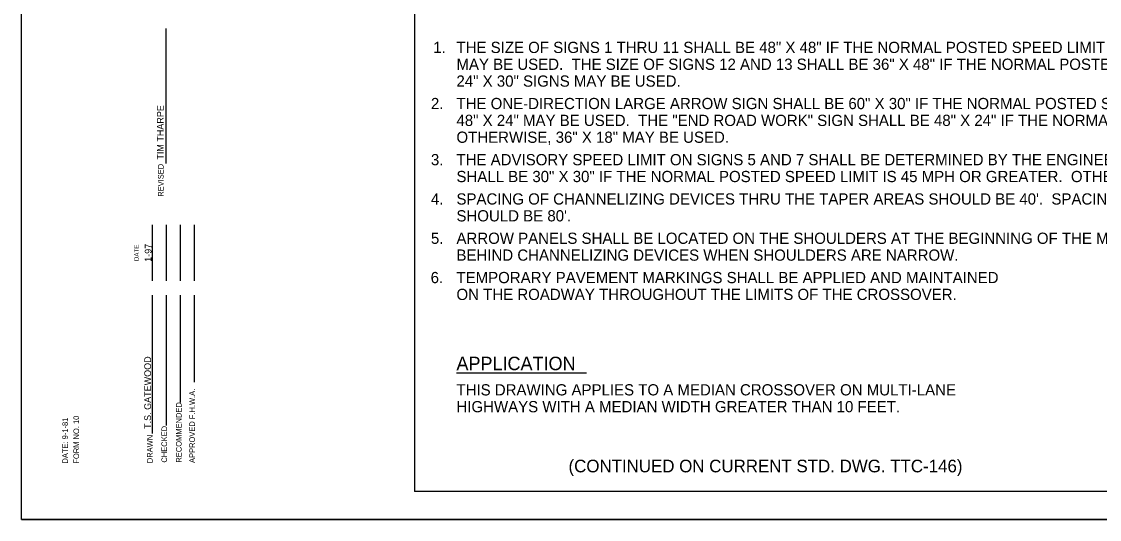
# Model space of a CAD drawing. Extents: x 1000 to 1053.4, y 1000 to 1022.
# Drawn here: x 1000 to 1019.21, y 1000 to 1008.87 of the extents above; entities that cross this region are included whole.
import ezdxf

# ---------------------------------------------------------------- set-up
doc = ezdxf.new("R2010")
doc.units = 0
doc.layers.add('Level 1', color=7, linetype='Continuous')
doc.layers.add('Level 10', color=7, linetype='Continuous')

msp = doc.modelspace()

# ---------------------------------------------------------------- linework, layer by layer
at = {"layer": 'Level 1'}
for p in [(1007, 1021.5), (1035.5, 1000.5)]:
    msp.add_line(p, (1007, 1000.5), dxfattribs=at)
msp.add_lwpolyline([(1007.75, 1002.609), (1010.065, 1002.609)], dxfattribs=at)
at = {"layer": 'Level 10'}
for p, q in [((1000, 1000), (1000, 1022)), ((1002.575, 1006.343), (1002.575, 1008.744)), ((1002.331, 1004.248), (1002.331, 1005.248)), ((1002.581, 1004.248), (1002.581, 1005.248)), ((1002.831, 1004.248), (1002.831, 1005.248)), ((1003.081, 1004.248), (1003.081, 1005.248)), ((1002.331, 1001.528), (1002.331, 1003.998)), ((1002.581, 1001.673), (1002.581, 1003.998)), ((1002.831, 1002.081), (1002.831, 1003.998)), ((1003.081, 1002.448), (1003.081, 1003.998)), ((1000, 1000), (1036, 1000)), ((1036, 1000), (1000, 1000))]:
    msp.add_line(p, q, dxfattribs=at)

# ---------------------------------------------------------------- texts
at = {"layer": 'Level 1'}
for s, height, p in [('1.', 0.2, (1007.336, 1008.309)), ('THE SIZE OF SIGNS 1 THRU 11 SHALL BE 48" X 48" IF THE NORMAL POSTED SPEED LIMIT IS 45 MPH OR GREATER.  OTHERWISE, 36" X 36" SIGNS ', 0.2, (1007.75, 1008.309)), ('MAY BE USED.  THE SIZE OF SIGNS 12 AND 13 SHALL BE 36" X 48" IF THE NORMAL POSTED SPEED LIMIT IS 45 MPH OR GREATER.  OTHERWISE, ', 0.2, (1007.75, 1008.009)), ('24" X 30" SIGNS MAY BE USED.', 0.2, (1007.75, 1007.709)), ('2.', 0.2, (1007.295, 1007.309)), ('THE ONE-DIRECTION LARGE ARROW SIGN SHALL BE 60" X 30" IF THE NORMAL POSTED SPEED LIMIT IS 45 MPH OR GREATER. OTHERWISE,', 0.2, (1007.75, 1007.309)), ('48" X 24" MAY BE USED.  THE "END ROAD WORK" SIGN SHALL BE 48" X 24" IF THE NORMAL POSTED SPEED LIMIT IS 45 MPH OR GREATER.', 0.2, (1007.75, 1007.009)), ('OTHERWISE, 36" X 18" MAY BE USED.', 0.2, (1007.75, 1006.709)), ('3.', 0.2, (1007.295, 1006.309)), ('THE ADVISORY SPEED LIMIT ON SIGNS 5 AND 7 SHALL BE DETERMINED BY THE ENGINEER.  THE SIZE OF SIGN PLAQUE', 0.2, (1007.75, 1006.309)), ('SHALL BE 30" X 30" IF THE NORMAL POSTED SPEED LIMIT IS 45 MPH OR GREATER.  OTHERWISE, 24" X 24" MAY BE USED.', 0.2, (1007.75, 1006.009)), ('4.', 0.2, (1007.295, 1005.609)), ("SPACING OF CHANNELIZING DEVICES THRU THE TAPER AREAS SHOULD BE 40'.  SPACING OF DEVICES THRU THE REMAINDER OF THE CLOSURE", 0.2, (1007.75, 1005.609)), ("SHOULD BE 80'.", 0.2, (1007.75, 1005.309)), ('5.', 0.2, (1007.295, 1004.909)), ('ARROW PANELS SHALL BE LOCATED ON THE SHOULDERS AT THE BEGINNING OF THE MERGING TAPERS OR LOCATED IN THE CLOSED LANE ', 0.2, (1007.75, 1004.909)), ('BEHIND CHANNELIZING DEVICES WHEN SHOULDERS ARE NARROW.', 0.2, (1007.75, 1004.609)), ('6.', 0.2, (1007.29, 1004.209)), ('TEMPORARY PAVEMENT MARKINGS SHALL BE APPLIED AND MAINTAINED ', 0.2, (1007.75, 1004.209)), ('ON THE ROADWAY THROUGHOUT THE LIMITS OF THE CROSSOVER.', 0.2, (1007.75, 1003.909)), ('APPLICATION', 0.24, (1007.75, 1002.659)), ('THIS DRAWING APPLIES TO A MEDIAN CROSSOVER ON MULTI-LANE ', 0.2, (1007.75, 1002.209)), ('HIGHWAYS WITH A MEDIAN WIDTH GREATER THAN 10 FEET.', 0.2, (1007.75, 1001.909)), ('(CONTINUED ON CURRENT STD. DWG. TTC-146)', 0.225, (1009.747, 1000.839))]:
    msp.add_text(s, height=height, dxfattribs=at).set_placement(p)
for s, p in [('TIM THARPE', (1002.533, 1006.409)), ('1-97', (1002.316, 1004.589)), ('T.S. GATEWOOD', (1002.307, 1001.613))]:
    msp.add_text(s, height=0.12, rotation=90, dxfattribs=at).set_placement(p)
at = {"layer": 'Level 10'}
for s, height, p in [('REVISED', 0.1, (1002.531, 1005.748)), ('DATE', 0.08, (1002.088, 1004.602)), ('APPROVED F.H.W.A.', 0.1, (1003.089, 1001.006)), ('RECOMMENDED', 0.1, (1002.852, 1001.012)), ('DATE: 9-1-81', 0.1, (1000.826, 1000.996)), ('FORM NO. 10', 0.1, (1001.025, 1000.994)), ('CHECKED', 0.1, (1002.593, 1001.012)), ('DRAWN', 0.1, (1002.337, 1001.002))]:
    msp.add_text(s, height=height, rotation=90, dxfattribs=at).set_placement(p)

doc.saveas('drawing.dxf')
